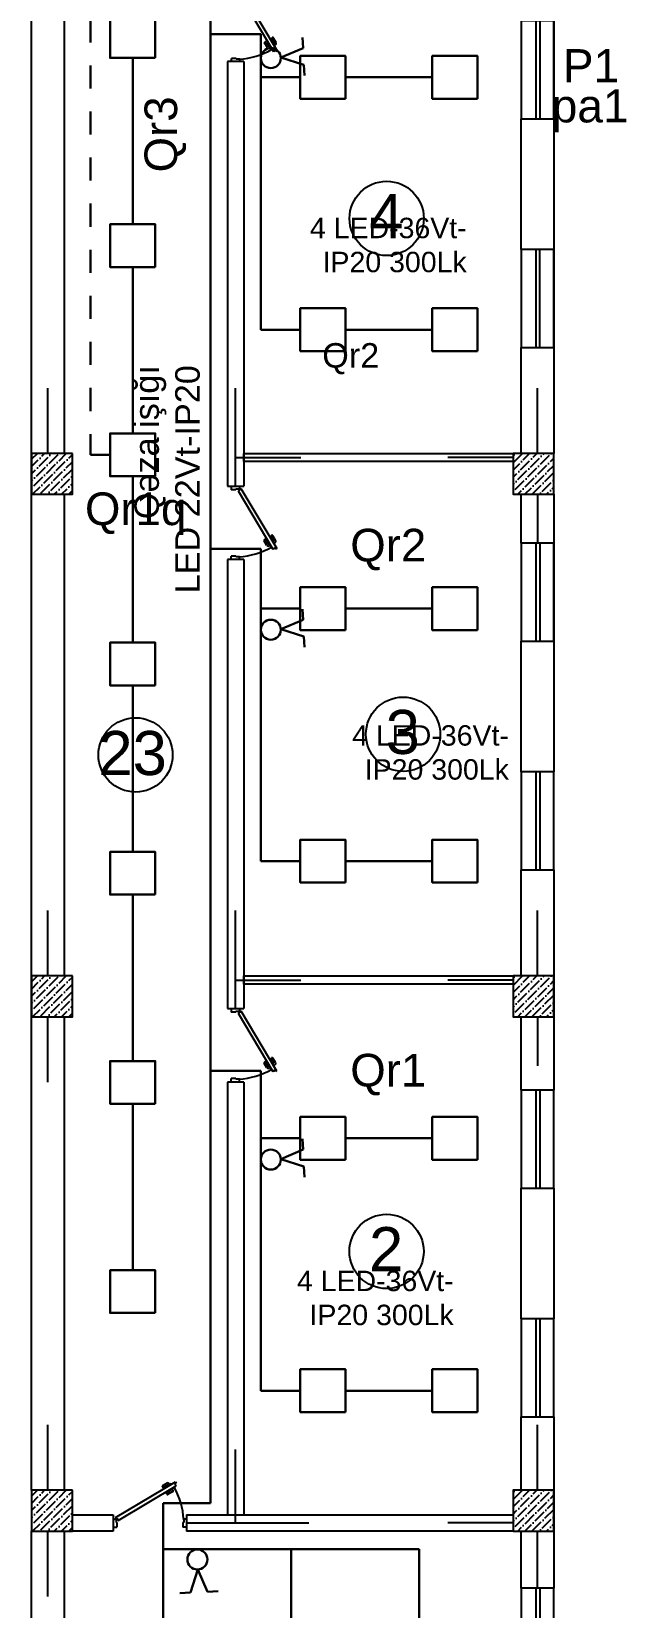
# Model space of a CAD drawing. Header units: millimetres. Extents: x 42452 to 2852333, y -419346 to 834876.
# Drawn here: x 2643026 to 2650317, y 311182 to 330486 of the extents above; entities that cross this region are included whole.
import ezdxf

# ---------------------------------------------------------------- set-up
doc = ezdxf.new("R2010")
doc.units = ezdxf.units.MM
doc.linetypes.add('Штриховая', pattern=[564.444447, 282.222223, -282.222223])
for name, color, linetype, lineweight in [('memar', 7, 'Continuous', 25), ('Выкл2_IP20', 5, 'Continuous', 30), ('ДВЕРИ', 7, 'Continuous', 5), ('надписи', 5, 'Continuous', 30), ('Соедин_роз', 94, 'Continuous', 30), ('Соединение', 5, 'Continuous', 30)]:
    doc.layers.add(name, color=color, linetype=linetype, lineweight=lineweight)
doc.styles.add('Arial', font='arial.ttf', dxfattribs={"height": 200})
doc.styles.add('my_own', font='arial.ttf')
doc.styles.add('СГЕНЕРИР_СТИЛЬ_1', font='arial.ttf')

# ---------------------------------------------------------------- blocks, each defined once
blk = doc.blocks.new('qapi 700')
at = {"layer": 'ДВЕРИ', "color": 251, "lineweight": 25, "true_color": 0x636466}
for p, q in [((1281620, 90086), (1281659, 90086)), ((1281659, 90034), (1281659, 90086)), ((1282420, 90086), (1282380, 90086)), ((1282380, 90034), (1282380, 90085)), ((1281620, 89997), (1281651, 89997)), ((1281651, 89997), (1281651, 90034)), ((1281651, 90034), (1281659, 90034)), ((1282368, 90010), (1281735, 89633)), ((1282395, 89980), (1281741, 89591)), ((1282382, 89987), (1282368, 90010)), ((1282388, 90034), (1282380, 90034)), ((1282388, 89991), (1282382, 89987)), ((1282388, 89997), (1282388, 90034)), ((1282420, 89997), (1282388, 89997)), ((1282420, 89997), (1282388, 89997)), ((1282395, 89980), (1282388, 89991)), ((1281733, 89605), (1281747, 89613)), ((1281741, 89591), (1281733, 89605)), ((1281747, 89613), (1281735, 89633)), ((1281812, 89685), (1281762, 89656)), ((1281762, 89656), (1281765, 89651)), ((1281776, 89665), (1281770, 89676)), ((1281775, 89698), (1281826, 89728)), ((1281785, 89617), (1281787, 89613)), ((1281787, 89613), (1281837, 89642)), ((1281792, 89676), (1281793, 89674)), ((1281835, 89712), (1281794, 89687)), ((1281802, 89622), (1281809, 89609)), ((1281814, 89681), (1281812, 89685)), ((1281820, 89629), (1281818, 89631)), ((1281872, 89650), (1281831, 89626)), ((1281831, 89604), (1281881, 89634)), ((1281837, 89642), (1281835, 89646)), ((1281836, 89725), (1281838, 89722)), ((1281884, 89645), (1281883, 89647))]:
    blk.add_line(p, q, dxfattribs=at)
for centre, radius, start, end in [((1282471, 90052), 821, 183.4077, 209.5706), ((1281783, 89684), 15.9, 120.7133, 210.7133), ((1281798, 89680), 7.94, 120.7133, 210.7133), ((1281823, 89617), 15.9, 210.7133, 300.7133), ((1281827, 89633), 7.94, 210.7133, 300.7133), ((1281830, 89721), 7.94, 30.7133, 120.7133), ((1281831, 89718), 7.94, 300.7133, 30.7133), ((1281876, 89643), 7.94, 30.7133, 120.7133), ((1281877, 89641), 7.94, 300.7133, 30.7133)]:
    blk.add_arc(centre, radius, start, end, dxfattribs=at)
blk = doc.blocks.new('выкл2_IP20')
at = {"layer": 'Выкл2_IP20'}
for p, q in [((-105, 409), (-239, 409)), ((0, 125), (-105, 409)), ((0, 125), (105, 409)), ((105, 409), (239, 409))]:
    blk.add_line(p, q, dxfattribs=at)
blk.add_circle((0, 0), 125, dxfattribs=at)

msp = doc.modelspace()

# ---------------------------------------------------------------- hatches: boundary and pattern name
at = {"layer": 'memar', "lineweight": 25}
h = msp.add_hatch(dxfattribs=at)
h.set_pattern_fill('ANSI36', color=256, scale=500)
h.set_pattern_definition([(45, (884787.99, 2781717.893), (33.1456304, 121.533978), [156.25, -31.25, 0, -31.25])])
h.paths.add_polyline_path([(2643026.14, 325317.81288), (2643026.14, 324817.81288), (2643526.14, 324817.81288), (2643526.14, 325317.81288)])
h = msp.add_hatch(dxfattribs=at)
h.set_pattern_fill('ANSI36', color=256, scale=500)
h.set_pattern_definition([(45, (878887.81, 2781717.893), (33.1456304, 121.533978), [156.25, -31.25, 0, -31.25])])
h.paths.add_polyline_path([(2648926.31616, 325317.81288), (2648926.31616, 324817.81288), (2649426.31616, 324817.81288), (2649426.31616, 325317.81288)])
h = msp.add_hatch(dxfattribs=at)
h.set_pattern_fill('ANSI36', color=256, scale=500)
h.set_pattern_definition([(45, (884787.99, 2775317.893), (33.1456304, 121.533978), [156.25, -31.25, 0, -31.25])])
h.paths.add_polyline_path([(2643026.14, 318917.81288), (2643026.14, 318417.81288), (2643526.14, 318417.81288), (2643526.14, 318917.81288)])
h = msp.add_hatch(dxfattribs=at)
h.set_pattern_fill('ANSI36', color=256, scale=500)
h.set_pattern_definition([(45, (878887.81, 2775317.893), (33.1456304, 121.533978), [156.25, -31.25, 0, -31.25])])
h.paths.add_polyline_path([(2648926.31616, 318917.81288), (2648926.31616, 318417.81288), (2649426.31616, 318417.81288), (2649426.31616, 318917.81288)])
h = msp.add_hatch(dxfattribs=at)
h.set_pattern_fill('ANSI36', color=256, scale=500)
h.set_pattern_definition([(45, (884787.99, 2769017.893), (33.1456304, 121.533978), [156.25, -31.25, 0, -31.25])])
h.paths.add_polyline_path([(2643026.14, 312617.81288), (2643026.14, 312117.81288), (2643526.14, 312117.81288), (2643526.14, 312617.81288)])
h = msp.add_hatch(dxfattribs=at)
h.set_pattern_fill('ANSI36', color=256, scale=500)
h.set_pattern_definition([(45, (878887.81, 2769017.893), (33.1456304, 121.533978), [156.25, -31.25, 0, -31.25])])
h.paths.add_polyline_path([(2648926.31616, 312617.81288), (2648926.31616, 312117.81288), (2649426.31616, 312117.81288), (2649426.31616, 312617.81288)])

# ---------------------------------------------------------------- linework, layer by layer
at = {"color": 4, "linetype": 'Штриховая', "lineweight": 30}
for p in [(2643747.00308, 334022.16509), (2643988.21569, 325301.01947)]:
    msp.add_line(p, (2643747.00308, 325301.01947), dxfattribs=at)
at = {"color": 5, "lineweight": 30}
for p, q in [((2644265.48683, 328125.33591), (2644265.48683, 330163.89475)), ((2644265.48683, 325562.93867), (2644265.48683, 327601.49751)), ((2644265.48683, 323000.54143), (2644265.48683, 325039.10027)), ((2644265.48683, 320438.14419), (2644265.48683, 322476.70303)), ((2644265.48683, 317875.74695), (2644265.48683, 319914.30579)), ((2644265.48683, 315313.34971), (2644265.48683, 317351.90855))]:
    msp.add_line(p, q, dxfattribs=at)
for points in [[(2644542.75797, 330163.89475), (2643988.21569, 330163.89475), (2643988.21569, 330687.73315), (2644542.75797, 330687.73315)], [(2646873.15863, 329663.69125), (2646318.61634, 329663.69125), (2646318.61634, 330187.52965), (2646873.15863, 330187.52965)], [(2648490.99144, 329663.69125), (2647936.44916, 329663.69125), (2647936.44916, 330187.52965), (2648490.99144, 330187.52965)], [(2644542.75797, 327601.49751), (2643988.21569, 327601.49751), (2643988.21569, 328125.33591), (2644542.75797, 328125.33591)], [(2646873.15863, 326572.04484), (2646318.61634, 326572.04484), (2646318.61634, 327095.88324), (2646873.15863, 327095.88324)], [(2648490.99144, 326572.04484), (2647936.44916, 326572.04484), (2647936.44916, 327095.88324), (2648490.99144, 327095.88324)], [(2644542.75797, 325039.10027), (2643988.21569, 325039.10027), (2643988.21569, 325562.93867), (2644542.75797, 325562.93867)], [(2646873.15863, 323154.87318), (2646318.61634, 323154.87318), (2646318.61634, 323678.71158), (2646873.15863, 323678.71158)], [(2648490.99144, 323154.87318), (2647936.44916, 323154.87318), (2647936.44916, 323678.71158), (2648490.99144, 323678.71158)], [(2644542.75797, 322476.70303), (2643988.21569, 322476.70303), (2643988.21569, 323000.54143), (2644542.75797, 323000.54143)], [(2646873.15863, 320063.22677), (2646318.61634, 320063.22677), (2646318.61634, 320587.06517), (2646873.15863, 320587.06517)], [(2648490.99144, 320063.22677), (2647936.44916, 320063.22677), (2647936.44916, 320587.06517), (2648490.99144, 320587.06517)], [(2644542.75797, 319914.30579), (2643988.21569, 319914.30579), (2643988.21569, 320438.14419), (2644542.75797, 320438.14419)], [(2644542.75797, 317351.90855), (2643988.21569, 317351.90855), (2643988.21569, 317875.74695), (2644542.75797, 317875.74695)], [(2646873.15863, 316667.15721), (2646318.61634, 316667.15721), (2646318.61634, 317190.99561), (2646873.15863, 317190.99561)], [(2648490.99144, 316667.15721), (2647936.44916, 316667.15721), (2647936.44916, 317190.99561), (2648490.99144, 317190.99561)], [(2644542.75797, 314789.51131), (2643988.21569, 314789.51131), (2643988.21569, 315313.34971), (2644542.75797, 315313.34971)], [(2646873.15863, 313575.5108), (2646318.61634, 313575.5108), (2646318.61634, 314099.3492), (2646873.15863, 314099.3492)], [(2648490.99144, 313575.5108), (2647936.44916, 313575.5108), (2647936.44916, 314099.3492), (2648490.99144, 314099.3492)]]:
    msp.add_lwpolyline(points, close=True, dxfattribs=at)
at = {"layer": 'memar', "lineweight": 25}
for p, q in [((2648926.31616, 325267.81288), (2648126.31616, 325267.81288)), ((2648926.31616, 318867.81288), (2648126.31616, 318867.81288)), ((2645525.37234, 312217.81288), (2645525.37234, 313117.81288)), ((2644926.15112, 312217.81288), (2646426.15112, 312217.81288)), ((2648926.31616, 312217.81288), (2648126.31616, 312217.81288))]:
    msp.add_line(p, q, dxfattribs=at)
at = {"layer": 'memar', "color": 0, "lineweight": 25}
for points in [[(2643025.96356, 312617.81288), (2643026.33493, 331317.81288)], [(2643426.14, 331317.81288), (2643426.14, 325317.81288)], [(2649426.14, 331217.81288), (2649426.14, 325317.81288)], [(2645426.14, 330117.97052), (2645426.14, 324917.97052)], [(2645626.14, 330117.97052), (2645426.14, 330117.97052)], [(2645626.14, 330117.97052), (2645626.14, 324917.97052)], [(2649026.14, 327817.73675), (2649026.14, 329417.73675)], [(2649026.14, 325317.81288), (2649026.14, 326617.73675)], [(2645426.14, 324917.97052), (2645626.14, 324917.97052)], [(2643426.14, 324817.81288), (2643425.96356, 318917.81288)], [(2649026.14, 324217.73675), (2649026.14, 324817.81288)], [(2649426.14, 324817.81288), (2649426.14, 321417.73675)], [(2645426.14, 324017.97052), (2645426.14, 318517.97052)], [(2645626.14, 324017.97052), (2645426.14, 324017.97052)], [(2645626.14, 324017.97052), (2645626.14, 318517.97052)], [(2649026.14, 321417.73675), (2649026.14, 323017.73675)], [(2649026.14, 318917.81288), (2649026.14, 320217.73675)], [(2649426.14, 320217.73675), (2649426.14, 317517.81288)], [(2643426.14, 318417.81288), (2643426.14, 312617.81288)], [(2645426.14, 318517.97052), (2645626.14, 318517.97052)], [(2649026.14, 317517.81288), (2649026.14, 318417.81288)], [(2645426.14, 317617.97052), (2645426.14, 312317.81288)], [(2645626.14, 317617.97052), (2645426.14, 317617.97052)], [(2645626.14, 317617.97052), (2645626.14, 312317.81288)], [(2649026.13986, 314717.73675), (2649026.14, 316317.81288)], [(2649426.14, 316317.81288), (2649426.13986, 314717.73675)], [(2649026.14, 312617.81288), (2649026.13986, 313517.73675)], [(2649426.13986, 313517.73675), (2649426.14, 311417.73675)], [(2644026.15112, 312117.81288), (2643526.14, 312117.81288), (2643526.14, 312317.81288), (2644026.15112, 312317.81288)], [(2644026.15112, 312317.81288), (2644026.15112, 312117.81288)], [(2644926.15112, 312317.81288), (2648926.31616, 312317.81288), (2648926.31616, 312117.81288), (2644926.15112, 312117.81288)], [(2644926.15112, 312317.81288), (2644926.15112, 312117.81288)], [(2643025.59247, 306217.81288), (2643026.14, 312117.81288)], [(2643426.14, 312117.81288), (2643425.59247, 306217.81288)], [(2649026.14, 311417.73675), (2649026.14, 312117.81288)]]:
    msp.add_lwpolyline(points, dxfattribs=at)
for points in [[(2649426.13986, 329417.73675), (2649426.13986, 330617.73675), (2649026.13986, 330617.73675), (2649026.13986, 329417.73675)], [(2649425.0026, 326617.73675), (2649425.0026, 327817.73675), (2649025.0026, 327817.73675), (2649025.0026, 326617.73675)], [(2648926.31616, 325217.81288), (2645626.14, 325217.81288), (2645626.14, 325317.81288), (2648926.31616, 325317.81288)], [(2649426.13986, 323017.73675), (2649426.13986, 324217.73675), (2649026.13986, 324217.73675), (2649026.13986, 323017.73675)], [(2649426.13986, 320217.73675), (2649426.13986, 321417.73675), (2649026.13986, 321417.73675), (2649026.13986, 320217.73675)], [(2648926.31616, 318817.81288), (2645626.14, 318817.81288), (2645626.14, 318917.81288), (2648926.31616, 318917.81288)], [(2649426.13986, 316317.81288), (2649426.13986, 317517.81288), (2649026.13986, 317517.81288), (2649026.13986, 316317.81288)], [(2649426.13972, 313517.73675), (2649426.13972, 314717.73675), (2649026.13972, 314717.73675), (2649026.13972, 313517.73675)], [(2649426.13986, 310217.73675), (2649426.13986, 311417.73675), (2649026.13986, 311417.73675), (2649026.13986, 310217.73675)]]:
    msp.add_lwpolyline(points, close=True, dxfattribs=at)
at = {"layer": 'memar', "color": 146, "lineweight": 25, "true_color": 0x105689}
for points in [[(2649257.27726, 330617.73675), (2649207.27726, 330617.73675), (2649207.27726, 329417.73675), (2649257.27726, 329417.73675)], [(2649256.14, 327817.73675), (2649206.14, 327817.73675), (2649206.14, 326617.73675), (2649256.14, 326617.73675)], [(2649257.27726, 324217.73675), (2649207.27726, 324217.73675), (2649207.27726, 323017.73675), (2649257.27726, 323017.73675)], [(2649257.27726, 321417.73675), (2649207.27726, 321417.73675), (2649207.27726, 320217.73675), (2649257.27726, 320217.73675)], [(2649257.27726, 317517.81288), (2649207.27726, 317517.81288), (2649207.27726, 316317.81288), (2649257.27726, 316317.81288)], [(2649257.27712, 314717.73675), (2649207.27712, 314717.73675), (2649207.27712, 313517.73675), (2649257.27712, 313517.73675)], [(2649257.27726, 311417.73675), (2649207.27726, 311417.73675), (2649207.27726, 310217.73675), (2649257.27726, 310217.73675)]]:
    msp.add_lwpolyline(points, close=True, dxfattribs=at)
at = {"layer": 'memar', "lineweight": 25}
for points in [[(2643226.14, 325317.81288), (2643226.14, 326117.81288)], [(2645526.14, 324917.97052), (2645526.14, 326117.97052)], [(2649226.31616, 325317.81288), (2649226.31616, 326117.81288)], [(2645526.14, 325267.81288), (2646326.14, 325267.81288)], [(2649226.31616, 324817.81288), (2649226.13986, 324217.73675)], [(2643226.14, 318917.81288), (2643226.14, 319717.81288)], [(2645526.14, 318517.97052), (2645526.14, 319717.97052)], [(2649226.31616, 318917.81288), (2649226.31616, 319717.81288)], [(2645526.14, 318867.81288), (2646326.14, 318867.81288)], [(2643226.14, 317617.81288), (2643226.14, 318417.81288)], [(2649226.31616, 318417.81288), (2649226.13986, 317817.73675)], [(2643226.14, 312617.81288), (2643226.14, 313417.81288)], [(2649226.31616, 312617.81288), (2649226.31616, 313417.81288)], [(2643226.14, 311317.81288), (2643226.14, 312117.81288)], [(2649226.31616, 311417.73675), (2649226.31616, 312117.81288)]]:
    msp.add_lwpolyline(points, dxfattribs=at)
at = {"layer": 'memar', "color": 3, "lineweight": 25}
for points in [[(2643526.14, 325317.81288), (2643026.14, 325317.81288), (2643026.14, 324817.81288), (2643526.14, 324817.81288)], [(2649426.31616, 325317.81288), (2648926.31616, 325317.81288), (2648926.31616, 324817.81288), (2649426.31616, 324817.81288)], [(2643526.14, 318917.81288), (2643026.14, 318917.81288), (2643026.14, 318417.81288), (2643526.14, 318417.81288)], [(2649426.31616, 318917.81288), (2648926.31616, 318917.81288), (2648926.31616, 318417.81288), (2649426.31616, 318417.81288)], [(2643526.14, 312617.81288), (2643026.14, 312617.81288), (2643026.14, 312117.81288), (2643526.14, 312117.81288)], [(2649426.31616, 312617.81288), (2648926.31616, 312617.81288), (2648926.31616, 312117.81288), (2649426.31616, 312117.81288)]]:
    msp.add_lwpolyline(points, close=True, dxfattribs=at)
at = {"layer": 'memar', "color": 0, "lineweight": 25}
for centre in [(2647377.76103, 328196.77959), (2647579.46728, 321878.60511), (2644300.51622, 321624.98415), (2647376.63551, 315543.65437)]:
    msp.add_circle(centre, 454.87332, dxfattribs=at)
at = {"layer": 'Соедин_роз', "color": 5, "lineweight": 30}
for p, q in [((2645836.0628, 330454.72788), (2645218.42526, 330454.72788)), ((2645836.0628, 326833.96404), (2645836.0628, 330454.72788)), ((2646318.61634, 329925.61045), (2645836.0628, 329925.61045)), ((2647936.44916, 329925.61045), (2646873.15863, 329925.61045)), ((2646318.61634, 326833.96404), (2645836.0628, 326833.96404)), ((2647936.44916, 326833.96404), (2646873.15863, 326833.96404)), ((2645836.0628, 324148.9083), (2645218.42526, 324148.9083)), ((2645836.0628, 320325.14597), (2645836.0628, 324148.9083)), ((2646318.61634, 323416.79238), (2645836.0628, 323416.79238)), ((2647936.44916, 323416.79238), (2646873.15863, 323416.79238)), ((2646318.61634, 320325.14597), (2645836.0628, 320325.14597)), ((2647936.44916, 320325.14597), (2646873.15863, 320325.14597)), ((2645836.0628, 317757.15182), (2645218.42526, 317757.15182)), ((2645836.0628, 313837.43), (2645836.0628, 317757.15182)), ((2646318.61634, 316929.07641), (2645836.0628, 316929.07641)), ((2647936.44916, 316929.07641), (2646873.15863, 316929.07641)), ((2646318.61634, 313837.43), (2645836.0628, 313837.43)), ((2647936.44916, 313837.43), (2646873.15863, 313837.43)), ((2644637.78329, 311046.47042), (2644637.78329, 312460.73813)), ((2646207.56304, 311046.47042), (2646207.56304, 311897.74831)), ((2647777.34279, 311897.74831), (2647777.34279, 311046.47042))]:
    msp.add_line(p, q, dxfattribs=at)
at = {"layer": 'Соединение'}
for p, q in [((2645218.42526, 334186.84219), (2645218.42526, 312460.73813)), ((2645218.42526, 312460.73813), (2644637.78329, 312460.73813)), ((2647777.34279, 311897.74831), (2644637.78329, 311897.74831))]:
    msp.add_line(p, q, dxfattribs=at)

# ---------------------------------------------------------------- block references
at = {"layer": 'memar', "color": 0, "lineweight": 25, "rotation": 90.00000000000001}
for p, xscale, yscale, zscale in [((2747414.38346, -1120114.11851), 1.131557943531848, 1.131557943531848, 1.131557943531848), ((2746906.56491, -1119040.78006), 1.12596434652686, 1.12596434652686, 1.12596434652686), ((2746810.35231, -1124071.14147), 1.124896335253696, 1.124896335253696, 1.124896335253696)]:
    msp.add_blockref('qapi 700', p, dxfattribs=dict(at, xscale=xscale, yscale=yscale, zscale=zscale))
at = {"layer": 'memar', "lineweight": 25, "xscale": 1.121843277023546, "yscale": 1.121843277023546, "zscale": 1.121843277023546, "rotation": 180}
msp.add_blockref('qapi 700', (4082702.48676, 413226.65983), dxfattribs=at)
at = {"layer": 'Выкл2_IP20', "xscale": -0.9814641926970524, "yscale": 0.9814641926970524, "zscale": 0.9814641926970524}
for p, rotation in [((2645958.60773, 330160.83874), 272.7187430479632), ((2645958.60773, 323159.26821), 272.7187430479632), ((2645958.60773, 316668.63765), 272.7187430479632), ((2645058.43362, 311770.15799), 182.7187430479631)]:
    msp.add_blockref('выкл2_IP20', p, dxfattribs=dict(at, rotation=rotation))

# ---------------------------------------------------------------- texts
at = {"layer": 'memar', "color": 5, "linetype": 'Continuous', "lineweight": 25, "attachment_point": 3, "style": 'СГЕНЕРИР_СТИЛЬ_1'}
for s, insert, char_height in [('P1', (2650228.56607, 330270.5101), 405.461389), ('{\\fArial|b0|i0|c238|p38;pa}1', (2650344.70986, 329778.49128), 405.4613893)]:
    msp.add_mtext(s, dxfattribs=dict(at, insert=insert, char_height=char_height))
at = {"layer": 'memar', "linetype": 'Continuous', "lineweight": 25, "char_height": 540, "attachment_point": 3, "style": 'СГЕНЕРИР_СТИЛЬ_1'}
for s, insert in [('{\\fArial|b0|i0|c238|p38;4}', (2647582.9624, 328494.8109)), ('{\\fArial|b0|i0|c238|p38;3}', (2647784.66866, 322176.63642)), ('{\\fArial|b0|i0|c238|p38;23}', (2644684.25623, 321918.43973)), ('{\\fArial|b0|i0|c238|p38;2}', (2647581.83689, 315841.68568))]:
    msp.add_mtext(s, dxfattribs=dict(at, insert=insert))
at = {"layer": 'надписи', "color": 5, "insert": (2644410.30031, 328760.41833), "char_height": 400, "width": 541.4951903, "attachment_point": 1, "rotation": 90, "style": 'Arial'}
msp.add_mtext('Qr3', dxfattribs=at)
at = {"layer": 'надписи', "color": 1, "char_height": 250, "width": 3945.2394495, "attachment_point": 9, "style": 'my_own'}
for insert in [(2648359.06827, 327534.45359), (2648876.14683, 321318.80444), (2648199.35516, 314637.17076)]:
    msp.add_mtext('{\\fArial|b0|i0|c238|p34;4 }LED-{\\fArial|b0|i0|c238|p34;36}Vt-{\\fArial|b0|i0|c238|p34;\\P}IP{\\fArial|b0|i0|c238|p34;20 300Lk}', dxfattribs=dict(at, insert=insert))
at = {"layer": 'надписи', "insert": (2647286.90623, 326669.26155), "char_height": 300, "width": 940.6293037, "attachment_point": 3, "style": 'my_own'}
msp.add_mtext('Qr2', dxfattribs=at)
at = {"layer": 'надписи', "color": 1, "insert": (2645090.89937, 326399.41693), "char_height": 300, "width": 7179.2189346, "attachment_point": 9, "rotation": 90, "style": 'my_own'}
msp.add_mtext('{\\fArial|b0|i0|c238|p34;Qəza işığı \\P}LED{\\fArial|b0|i0|c238|p34; 22}Vt-IP{\\fArial|b0|i0|c238|p34;20}', dxfattribs=at)
at = {"layer": 'надписи', "color": 5, "char_height": 400, "width": 541.4951903, "style": 'Arial'}
for s, insert, attachment_point in [('Qr{\\fArial|b0|i0|c238|p34;1q}', (2643680.75219, 324840.30437), 1), ('Qr2', (2647863.43557, 324394.9078), 3), ('Qr1', (2647863.43557, 317963.671), 3)]:
    msp.add_mtext(s, dxfattribs=dict(at, insert=insert, attachment_point=attachment_point))

doc.saveas('drawing.dxf')
